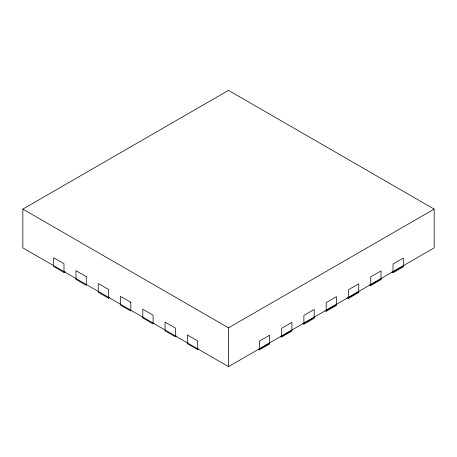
<?xml version="1.0" encoding="UTF-8"?>
<svg xmlns="http://www.w3.org/2000/svg" width="457" height="457" viewBox="0 0 457 457"><rect width="100%" height="100%" fill="white"/><g stroke="black" fill="none" stroke-linecap="round" stroke-linejoin="round"><path stroke-width="0.69" d="M22.85 209.106L228.5 90.377L434.15 209.106L434.15 247.894L228.5 366.623L22.85 247.894L22.85 209.106L228.5 327.84L434.15 209.106M63.98 272.429L63.98 263.723L53.698 257.788L53.698 266.494L63.98 272.429L65.197 271.726M108.538 298.158L108.538 289.447L98.255 283.511L98.255 292.217L108.538 298.158L109.754 297.456M153.095 323.882L153.095 315.176L142.812 309.235L142.812 317.946L153.095 323.882L154.312 323.179M175.374 336.746L175.374 328.035L165.091 322.099L165.091 330.805L175.374 336.746L176.591 336.044M197.653 349.605L197.653 340.899L187.37 334.964L187.37 343.67L197.653 349.605L198.869 348.902M259.348 349.085L269.63 343.15M281.626 336.221L291.909 330.285M303.905 323.362L314.188 317.421M326.184 310.497L336.466 304.562M348.463 297.633L358.745 291.697M370.741 284.774L381.024 278.833M393.02 271.909L403.303 265.974M259.348 349.873L269.63 343.938L269.63 335.232L259.348 341.168L259.348 349.873L258.131 349.171M281.626 337.015L291.909 331.079L291.909 322.368L281.626 328.309L281.626 337.015L280.409 336.312M303.905 324.15L314.188 318.215L314.188 309.509L303.905 315.444L303.905 324.15L302.688 323.447M326.184 311.286L336.466 305.35L336.466 296.644L326.184 302.58L326.184 311.286L324.967 310.589M348.463 298.427L358.745 292.491L358.745 283.78L348.463 289.721L348.463 298.427L347.246 297.724M370.741 285.562L381.024 279.627L381.024 270.921L370.741 276.856L370.741 285.562L369.524 284.86M393.02 272.703L403.303 266.762L403.303 258.056L393.02 263.992L393.02 272.703L391.803 272.001M228.5 327.84L228.5 366.623M86.259 276.588L75.976 270.647L75.976 279.358L86.259 285.294L86.259 276.588M130.816 302.311L120.534 296.376L120.534 305.082L130.816 311.017L130.816 302.311"/></g></svg>
